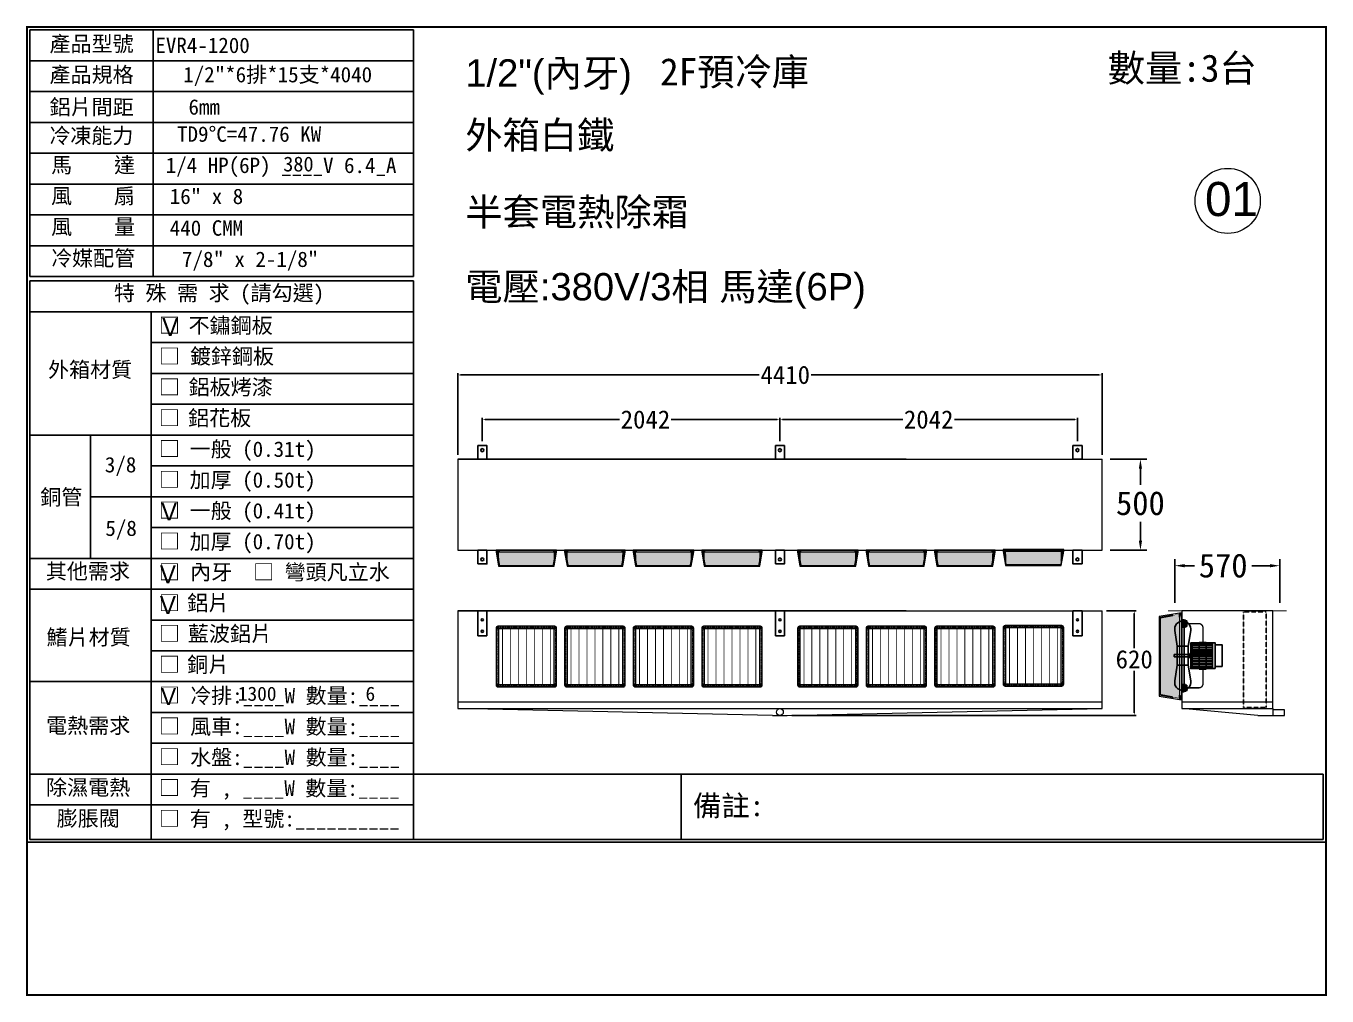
# Model space of a CAD drawing. Header units: millimetres. Extents: x -15161 to 10473752, y -72817 to 33960.
# Drawn here: x -9866 to -4152, y -11620 to -7358 of the extents above; entities that cross this region are included whole.
import ezdxf
from ezdxf.enums import TextEntityAlignment as Align

# ---------------------------------------------------------------- set-up
doc = ezdxf.new("R2010")
doc.units = ezdxf.units.MM
doc.linetypes.add('DASHED', pattern=[0.75, 0.5, -0.25])
doc.layers.add('1', color=7, linetype='Continuous', lineweight=9)
doc.layers.add('HIDDEN', color=2, linetype='DASHED')
doc.styles.add('AAA', font='kaiu.ttf')
doc.styles.add('S1', font='kaiu.ttf')
doc.styles.get("Standard").update_dxf_attribs({"font": 'arial.ttf'})
doc.dimstyles.new('ISO-25', dxfattribs={"dimtxt": 25, "dimasz": 2.5, "dimexe": 1.25, "dimexo": 0.625, "dimtad": 1, "dimdec": 0, "dimtxsty": 'Standard', "dimcen": 2.5, "dimadec": 0, "dimazin": 0, "dimtfac": 1, "dimtdec": 0, "dimtmove": 0, "dimatfit": 3, "dimfxl": 1, "dimarcsym": 0})

# ---------------------------------------------------------------- blocks, each defined once
blk = doc.blocks.new('A$C1D331B60')
for p, q in [((0, 0), (0, 4)), ((73.5, 3.5), (0, 4)), ((0, 0), (73.5, 0.5))]:
    blk.add_line(p, q)
blk.add_arc((73.5, 2), 1.5, 270, 90)
blk = doc.blocks.new('A$C21C40AF5')
for p, q in [((35, 0), (35, 94)), ((110, 0), (110, 94))]:
    blk.add_line(p, q)
for points in [[(0, 7), (25, 7), (25, 87), (0, 87)], [(25, 0), (115, 0), (115, 94), (25, 94)], [(115, 39), (118, 39), (118, 55), (115, 55)], [(115, 43), (175, 43), (175, 51), (115, 51)]]:
    blk.add_lwpolyline(points, close=True)
for p in [(35, 85), (35, 75), (35, 65), (35, 55), (35, 45)]:
    blk.add_blockref('A$C1D331B60', p)
at = {"xscale": -1, "rotation": 180}
for p in [(35, 39), (35, 29), (35, 19), (35, 9)]:
    blk.add_blockref('A$C1D331B60', p, dxfattribs=at)
blk = doc.blocks.new('A$C68BE2BF4')
for p, q in [((35.8, 259), (31.4, 259)), ((11.1, 167), (1.8, 224.2)), ((51.1, 167), (60.4, 224.2)), ((11.1, 97), (1.8, 39.8)), ((51.1, 97), (60.4, 39.8))]:
    blk.add_line(p, q)
blk.add_lwpolyline([(31.1, 264), (35.8, 264), (35.8, 0), (31.1, 0)])
for points in [[(41.1, 237.1), (31.1, 237.1), (31.1, 262.1), (41.1, 262.1)], [(46.1, 239.6), (41.1, 239.6), (41.1, 259.6), (46.1, 259.6)], [(51.1, 97), (11.1, 97), (11.1, 167), (51.1, 167)], [(116.7, 83), (91.7, 83), (91.7, 181), (116.7, 181)], [(41.1, 26.9), (31.1, 26.9), (31.1, 1.9), (41.1, 1.9)], [(46.1, 24.4), (41.1, 24.4), (41.1, 4.4), (46.1, 4.4)]]:
    blk.add_lwpolyline(points, close=True)
at = {"const_width": 5}
for points in [[(105, 181), (105, 234.6, 0.414214), (90, 249.6), (46.1, 249.6)], [(105, 83), (105, 29.4, -0.414214), (90, 14.4), (46.1, 14.4)]]:
    blk.add_lwpolyline(points, format="xyb", dxfattribs=at)
for centre, start, end in [((31.4, 229), 90, 189.2602), ((30.8, 229), 350.7398, 90), ((31.4, 35), 170.7398, 270), ((30.8, 35), 270, 9.2602)]:
    blk.add_arc(centre, 30, start, end)
at = {"xscale": -1}
blk.add_blockref('A$C21C40AF5', (175, 85), dxfattribs=at)
blk = doc.blocks.new('*D272')
at = {"layer": '1', "color": 0, "lineweight": -2, "transparency": 16777216}
for p, q in [((-7969.6, -9242), (-7969.6, -8883.6)), ((-7957.6, -8891.6), (-6645, -8891.6)), ((-5151.6, -8891.6), (-6417, -8891.6)), ((-5139.6, -9242), (-5139.6, -8883.6))]:
    blk.add_line(p, q, dxfattribs=at)
at = {"layer": '1', "color": 0, "transparency": 16777216}
for points in [[(-7957.6, -8889.6), (-7957.6, -8893.6), (-7969.6, -8891.6)], [(-5151.6, -8889.6), (-5151.6, -8893.6), (-5139.6, -8891.6)]]:
    blk.add_solid(points, dxfattribs=at)
at = {"layer": 'Defpoints', "color": 0, "transparency": 16777216}
for p in [(-7969.6, -8891.6), (-7969.6, -9262), (-5139.6, -9262)]:
    blk.add_point(p, dxfattribs=at)
at = {"layer": '1', "color": 0, "lineweight": 25, "transparency": 16777216, "insert": (-6531, -8891.6), "char_height": 80, "attachment_point": 5, "style": 'S1'}
blk.add_mtext('4410', dxfattribs=at)
blk = doc.blocks.new('*D273')
at = {"layer": '1', "color": 0, "lineweight": -2, "transparency": 16777216}
for p, q in [((-7861.6, -9182), (-7861.6, -9079.7)), ((-6554.6, -9182), (-6554.6, -9079.7)), ((-7849.6, -9087.7), (-7258.7, -9087.7)), ((-6566.6, -9087.7), (-7031.5, -9087.7))]:
    blk.add_line(p, q, dxfattribs=at)
at = {"layer": '1', "color": 0, "transparency": 16777216}
for points in [[(-7849.6, -9085.7), (-7849.6, -9089.7), (-7861.6, -9087.7)], [(-6566.6, -9085.7), (-6566.6, -9089.7), (-6554.6, -9087.7)]]:
    blk.add_solid(points, dxfattribs=at)
at = {"layer": 'Defpoints', "color": 0, "transparency": 16777216}
for p in [(-6554.6, -9087.7), (-7861.6, -9202), (-6554.6, -9202)]:
    blk.add_point(p, dxfattribs=at)
at = {"layer": '1', "color": 0, "lineweight": 25, "transparency": 16777216, "insert": (-7145.1, -9087.7), "char_height": 80, "attachment_point": 5, "style": 'S1'}
blk.add_mtext('2042', dxfattribs=at)
blk = doc.blocks.new('*D274')
at = {"layer": '1', "color": 0, "lineweight": -2, "transparency": 16777216}
for p, q in [((-6554.6, -9182), (-6554.6, -9079.7)), ((-5247.6, -9182), (-5247.6, -9079.7)), ((-6542.6, -9087.7), (-6014.7, -9087.7)), ((-5259.6, -9087.7), (-5787.5, -9087.7))]:
    blk.add_line(p, q, dxfattribs=at)
at = {"layer": '1', "color": 0, "transparency": 16777216}
for points in [[(-6542.6, -9085.7), (-6542.6, -9089.7), (-6554.6, -9087.7)], [(-5259.6, -9085.7), (-5259.6, -9089.7), (-5247.6, -9087.7)]]:
    blk.add_solid(points, dxfattribs=at)
at = {"layer": 'Defpoints', "color": 0, "transparency": 16777216}
for p in [(-5247.6, -9087.7), (-6554.6, -9202), (-5247.6, -9202)]:
    blk.add_point(p, dxfattribs=at)
at = {"layer": '1', "color": 0, "lineweight": 25, "transparency": 16777216, "insert": (-5901.1, -9087.7), "char_height": 80, "attachment_point": 5, "style": 'S1'}
blk.add_mtext('2042', dxfattribs=at)
blk = doc.blocks.new('*D275')
at = {"layer": '1', "color": 0, "lineweight": -2, "transparency": 16777216}
for p, q in [((-5119.6, -9927.6), (-4990.3, -9927.6)), ((-4998.3, -9939.6), (-4998.3, -10091.5)), ((-4998.3, -10375.6), (-4998.3, -10191.3)), ((-6501.9, -10387.6), (-4990.3, -10387.6))]:
    blk.add_line(p, q, dxfattribs=at)
at = {"layer": '1', "color": 0, "transparency": 16777216}
for points in [[(-5000.3, -9939.6), (-4996.3, -9939.6), (-4998.3, -9927.6)], [(-5000.3, -10375.6), (-4996.3, -10375.6), (-4998.3, -10387.6)]]:
    blk.add_solid(points, dxfattribs=at)
at = {"layer": 'Defpoints', "color": 0, "transparency": 16777216}
for p in [(-5139.6, -9927.6), (-6521.9, -10387.6), (-4998.3, -10387.6)]:
    blk.add_point(p, dxfattribs=at)
at = {"layer": '1', "color": 0, "lineweight": 25, "transparency": 16777216, "insert": (-4998.3, -10141.4), "char_height": 80, "attachment_point": 5, "style": 'S1'}
blk.add_mtext('620', dxfattribs=at)
blk = doc.blocks.new('*D276')
at = {"layer": '1', "color": 0, "lineweight": -2, "transparency": 16777216}
for p, q in [((-5104.6, -9262), (-4943.1, -9262)), ((-4971.1, -9304), (-4971.1, -9374.3)), ((-4971.1, -9620), (-4971.1, -9537)), ((-5104.6, -9662), (-4943.1, -9662))]:
    blk.add_line(p, q, dxfattribs=at)
at = {"layer": '1', "color": 0, "transparency": 16777216}
for points in [[(-4978.1, -9304), (-4964.1, -9304), (-4971.1, -9262)], [(-4978.1, -9620), (-4964.1, -9620), (-4971.1, -9662)]]:
    blk.add_solid(points, dxfattribs=at)
at = {"layer": 'Defpoints', "color": 0, "transparency": 16777216}
for p in [(-5139.6, -9262), (-4971.1, -9262), (-5139.6, -9662)]:
    blk.add_point(p, dxfattribs=at)
at = {"layer": '1', "color": 0, "transparency": 16777216, "insert": (-4971.1, -9455.6), "char_height": 105, "attachment_point": 5, "style": 'S1'}
blk.add_mtext('500', dxfattribs=at)
blk = doc.blocks.new('*D277')
at = {"layer": '1', "color": 0, "lineweight": -2, "transparency": 16777216}
for p, q in [((-4819.5, -9892.6), (-4819.5, -9701.7)), ((-4359.5, -9892.6), (-4359.5, -9701.7)), ((-4777.5, -9729.7), (-4734.2, -9729.7)), ((-4401.5, -9729.7), (-4481.1, -9729.7))]:
    blk.add_line(p, q, dxfattribs=at)
at = {"layer": '1', "color": 0, "transparency": 16777216}
for points in [[(-4777.5, -9722.7), (-4777.5, -9736.7), (-4819.5, -9729.7)], [(-4401.5, -9722.7), (-4401.5, -9736.7), (-4359.5, -9729.7)]]:
    blk.add_solid(points, dxfattribs=at)
at = {"layer": 'Defpoints', "color": 0, "transparency": 16777216}
for p in [(-4359.5, -9729.7), (-4819.5, -9927.6), (-4359.5, -9927.6)]:
    blk.add_point(p, dxfattribs=at)
at = {"layer": '1', "color": 0, "transparency": 16777216, "insert": (-4607.6, -9729.7), "char_height": 105, "attachment_point": 5, "style": 'S1'}
blk.add_mtext('570', dxfattribs=at)
blk = doc.blocks.new('A$C2F77793E')
h = blk.add_hatch(color=0)
h.dxf.hatch_style = 1
h.paths.add_polyline_path([(375, 368, 0.414214), (368, 375), (12, 375, 0.414214), (5, 368), (5, 12, 0.414214), (12, 5), (368, 5, 0.414214), (375, 12)])
h.paths.add_polyline_path([(365, 20), (372, 16.3, -0.300901), (374.6, 11.4, -0.363212), (368.6, 5.4, -0.300901), (363.7, 8), (360, 15), (20, 15), (16.3, 8, -0.300901), (11.4, 5.4, -0.363212), (5.4, 11.4, -0.300901), (8, 16.3), (15, 20), (15, 360), (8, 363.7, -0.300901), (5.4, 368.6, -0.363212), (11.4, 374.6, -0.300901), (16.3, 372), (20, 365), (360, 365), (363.7, 372, -0.300901), (368.6, 374.6, -0.363212), (374.6, 368.6, -0.300901), (372, 363.7), (365, 360)], flags=16)
h.paths.add_polyline_path([(365, 190, -0.078584), (356.5, 136), (360, 136), (360, 116), (348.6, 116, -0.006344), (346.7, 112), (360, 112), (360, 92), (340, 92), (340, 99.9, -0.020288), (332.2, 88), (336, 88), (336, 68), (316, 68), (316, 68.6, -0.009202), (311.4, 64), (312, 64), (312, 44), (292, 44), (292, 47.8, -0.020288), (280.1, 40), (288, 40), (288, 20), (268, 20), (268, 33.3, -0.006344), (264, 31.4), (264, 20), (244, 20), (244, 23.5, -0.158144), (136, 23.5), (136, 20), (116, 20), (116, 31.4, -0.006344), (112, 33.3), (112, 20), (92, 20), (92, 40), (99.9, 40, -0.020288), (88, 47.8), (88, 44), (68, 44), (68, 64), (68.6, 64, -0.009202), (64, 68.6), (64, 68), (44, 68), (44, 88), (47.8, 88, -0.020288), (40, 99.9), (40, 92), (20, 92), (20, 112), (33.3, 112, -0.006344), (31.4, 116), (20, 116), (20, 136), (23.5, 136, -0.078584), (15, 190, -0.078584), (23.5, 244), (20, 244), (20, 264), (31.4, 264, -0.006344), (33.3, 268), (20, 268), (20, 288), (40, 288), (40, 280.1, -0.020288), (47.8, 292), (44, 292), (44, 312), (64, 312), (64, 311.4, -0.009202), (68.6, 316), (68, 316), (68, 336), (88, 336), (88, 332.2, -0.020288), (99.9, 340), (92, 340), (92, 360), (112, 360), (112, 346.7, -0.006344), (116, 348.6), (116, 360), (136, 360), (136, 356.5, -0.158144), (244, 356.5), (244, 360), (264, 360), (264, 348.6, -0.006344), (268, 346.7), (268, 360), (288, 360), (288, 340), (280.1, 340, -0.020288), (292, 332.2), (292, 336), (312, 336), (312, 316), (311.4, 316, -0.009202), (316, 311.4), (316, 312), (336, 312), (336, 292), (332.2, 292, -0.020288), (340, 280.1), (340, 288), (360, 288), (360, 268), (346.7, 268, -0.006344), (348.6, 264), (360, 264), (360, 244), (356.5, 244, -0.078584)], flags=0)
h.paths.add_polyline_path([(361, 190, -1), (19, 190, -1)], flags=0)
h.paths.add_polyline_path([(343, 190, -1), (37, 190, -1)], flags=0)
h.paths.add_polyline_path([(339, 190, -1), (41, 190, -1)], flags=0)
h.paths.add_polyline_path([(321, 190, -1), (59, 190, -1)], flags=0)
h.paths.add_polyline_path([(317, 190, -1), (63, 190, -1)], flags=0)
h.paths.add_polyline_path([(299, 190, -1), (81, 190, -1)], flags=0)
h.paths.add_polyline_path([(295, 190, -1), (85, 190, -1)], flags=0)
h.paths.add_polyline_path([(277, 190, -1), (103, 190, -1)], flags=0)
h.paths.add_polyline_path([(360, 292), (340, 292), (340, 312), (360, 312)], flags=0)
h.paths.add_polyline_path([(273, 190, -1), (107, 190, -1)], flags=0)
h.paths.add_polyline_path([(255, 190, -1), (125, 190, -1)], flags=0)
h.paths.add_polyline_path([(360, 88), (360, 68), (340, 68), (340, 88)], flags=0)
h.paths.add_polyline_path([(251, 190, -1), (129, 190, -1)], flags=0)
h.paths.add_polyline_path([(147, 190, -1), (233, 190, -1)], flags=0)
h.paths.add_polyline_path([(360, 316), (340, 316), (340, 336), (360, 336)], flags=0)
h.paths.add_polyline_path([(336, 316), (316, 316), (316, 336), (336, 336)], flags=0)
h.paths.add_polyline_path([(360, 64), (360, 44), (340, 44), (340, 64)], flags=0)
h.paths.add_polyline_path([(336, 64), (336, 44), (316, 44), (316, 64)], flags=0)
h.paths.add_polyline_path([(229, 190, -1), (151, 190, -1)], flags=0)
h.paths.add_polyline_path([(211, 190, -1), (169, 190, -1)], flags=0)
h.paths.add_polyline_path([(360, 340), (340, 340), (340, 360), (360, 360)], flags=0)
h.paths.add_polyline_path([(336, 340), (316, 340), (316, 360), (336, 360)], flags=0)
h.paths.add_polyline_path([(312, 340), (292, 340), (292, 360), (312, 360)], flags=0)
h.paths.add_polyline_path([(360, 40), (360, 20), (340, 20), (340, 40)], flags=0)
h.paths.add_polyline_path([(336, 40), (336, 20), (316, 20), (316, 40)], flags=0)
h.paths.add_polyline_path([(312, 40), (312, 20), (292, 20), (292, 40)], flags=0)
h.paths.add_polyline_path([(366.2, 369, -1), (371.7, 369, -1)], flags=0)
h.paths.add_polyline_path([(371.7, 11, -1), (366.2, 11, -1)], flags=0)
h.paths.add_polyline_path([(88, 340), (68, 340), (68, 360), (88, 360)], flags=0)
h.paths.add_polyline_path([(88, 40), (88, 20), (68, 20), (68, 40)], flags=0)
h.paths.add_polyline_path([(64, 316), (44, 316), (44, 336), (64, 336)], flags=0)
h.paths.add_polyline_path([(64, 64), (64, 44), (44, 44), (44, 64)], flags=0)
h.paths.add_polyline_path([(64, 340), (44, 340), (44, 360), (64, 360)], flags=0)
h.paths.add_polyline_path([(40, 292), (20, 292), (20, 312), (40, 312)], flags=0)
h.paths.add_polyline_path([(64, 40), (64, 20), (44, 20), (44, 40)], flags=0)
h.paths.add_polyline_path([(40, 88), (40, 68), (20, 68), (20, 88)], flags=0)
h.paths.add_polyline_path([(40, 316), (20, 316), (20, 336), (40, 336)], flags=0)
h.paths.add_polyline_path([(40, 64), (40, 44), (20, 44), (20, 64)], flags=0)
h.paths.add_polyline_path([(40, 340), (20, 340), (20, 360), (40, 360)], flags=0)
h.paths.add_polyline_path([(40, 40), (40, 20), (20, 20), (20, 40)], flags=0)
h.paths.add_polyline_path([(8.2, 369, -1), (13.7, 369, -1)], flags=0)
h.paths.add_polyline_path([(13.7, 11, -1), (8.2, 11, -1)], flags=0)
at = {"layer": '1'}
for p, q in [((8, 363.7), (15, 360)), ((16.3, 372), (20, 365)), ((363.7, 372), (360, 365)), ((372, 363.7), (365, 360)), ((8, 16.3), (15, 20)), ((16.3, 8), (20, 15)), ((363.7, 8), (360, 15)), ((372, 16.3), (365, 20))]:
    blk.add_line(p, q, dxfattribs=at)
for points in [[(12, 0), (368, 0, 0.414214), (380, 12), (380, 368, 0.414214), (368, 380), (12, 380, 0.414214), (0, 368), (0, 12, 0.414214)], [(20, 15), (360, 15, 0.414214), (365, 20), (365, 360, 0.414214), (360, 365), (20, 365, 0.414214), (15, 360), (15, 20, 0.414214)], [(20, 15), (360, 15, 0.414214), (365, 20), (365, 360, 0.414214), (360, 365), (20, 365, 0.414214), (15, 360), (15, 20, 0.414214)]]:
    blk.add_lwpolyline(points, format="xyb", close=True, dxfattribs=at)
at = {"layer": '1', "const_width": 5}
for points in [[(15, 340), (365, 340)], [(15, 290), (365, 290)], [(15, 240), (365, 240)], [(15, 190), (365, 190)], [(15, 140), (365, 140)], [(15, 90), (365, 90)], [(15, 40), (365, 40)]]:
    blk.add_lwpolyline(points, dxfattribs=at)
at = {"layer": '1'}
for centre in [(11, 369), (369, 369), (11, 11), (369, 11)]:
    blk.add_circle(centre, 2.75, dxfattribs=at)
for centre, radius, start, end in [((12, 368), 6.65, 95.07672, 174.92328), ((10.4, 368.1), 5, 174.92328, 241.90971), ((11.9, 369.6), 5, 28.09029, 95.07672), ((368.1, 369.6), 5, 84.92328, 151.90971), ((368, 368), 6.65, 5.07672, 84.92328), ((369.6, 368.1), 5, 298.09029, 5.07672), ((10.4, 11.9), 5, 118.09029, 185.07672), ((12, 12), 6.65, 185.07672, 264.92328), ((11.9, 10.4), 5, 264.92328, 331.90971), ((368.1, 10.4), 5, 208.09029, 275.07672), ((368, 12), 6.65, 275.07672, 354.92328), ((369.6, 11.9), 5, 354.92328, 61.90971)]:
    blk.add_arc(centre, radius, start, end, dxfattribs=at)
at = {"layer": 'HIDDEN'}
blk.add_lwpolyline([(12, 5), (368, 5, 0.414214), (375, 12), (375, 368, 0.414214), (368, 375), (12, 375, 0.414214), (5, 368), (5, 12, 0.414214)], format="xyb", close=True, dxfattribs=at)
blk.add_lwpolyline([(12, 5), (368, 5, 0.414214), (375, 12), (375, 368, 0.414214), (368, 375), (12, 375, 0.414214), (5, 368), (5, 12, 0.414214)], format="xyb", close=True, dxfattribs=at)

msp = doc.modelspace()

# ---------------------------------------------------------------- hatches: boundary and pattern name
h = msp.add_hatch(color=0)
h.dxf.hatch_style = 1
h.paths.add_polyline_path([(-7549.434, -9728.5419), (-7538.6158, -9669.0419), (-7548.0831, -9669.0419), (-7797.5011, -9669.0419), (-7786.6829, -9728.5419)])
h = msp.add_hatch(color=0)
h.dxf.hatch_style = 1
h.paths.add_polyline_path([(-7248.434, -9728.5419), (-7237.6158, -9669.0419), (-7247.0831, -9669.0419), (-7496.5011, -9669.0419), (-7485.6829, -9728.5419)])
h = msp.add_hatch(color=0)
h.dxf.hatch_style = 1
h.paths.add_polyline_path([(-6947.434, -9728.5419), (-6936.6158, -9669.0419), (-6946.0831, -9669.0419), (-7195.5011, -9669.0419), (-7184.6829, -9728.5419)])
h = msp.add_hatch(color=0)
h.dxf.hatch_style = 1
h.paths.add_polyline_path([(-6646.434, -9728.5419), (-6635.6158, -9669.0419), (-6645.0831, -9669.0419), (-6894.5011, -9669.0419), (-6883.6829, -9728.5419)])
h = msp.add_hatch(color=0)
h.dxf.hatch_style = 1
h.paths.add_polyline_path([(-6225.434, -9728.5419), (-6214.6158, -9669.0419), (-6224.0831, -9669.0419), (-6473.5011, -9669.0419), (-6462.6829, -9728.5419)])
h = msp.add_hatch(color=0)
h.dxf.hatch_style = 1
h.paths.add_polyline_path([(-5924.434, -9728.5419), (-5913.6158, -9669.0419), (-5923.0831, -9669.0419), (-6172.5011, -9669.0419), (-6161.6829, -9728.5419)])
h = msp.add_hatch(color=0)
h.dxf.hatch_style = 1
h.paths.add_polyline_path([(-5623.434, -9728.5419), (-5612.6158, -9669.0419), (-5622.0831, -9669.0419), (-5871.5011, -9669.0419), (-5860.6829, -9728.5419)])
h = msp.add_hatch(color=0)
h.dxf.hatch_style = 1
h.paths.add_polyline_path([(-5322.434, -9725.0419), (-5311.6158, -9665.5419), (-5321.0831, -9665.5419), (-5570.5011, -9665.5419), (-5559.6829, -9725.0419)])
h = msp.add_hatch(color=0)
h.dxf.hatch_style = 1
h.paths.add_polyline_path([(-4884.4843, -10297.1046), (-4799.4843, -10312.5591), (-4799.4843, -10299.0345), (-4799.4843, -9942.7231), (-4884.4843, -9958.1776)])
at = {"layer": '1'}
h = msp.add_hatch(color=0, dxfattribs=at)
h.dxf.hatch_style = 1
h.paths.add_polyline_path([(-7797.5011, -9669.0419), (-7788.0338, -9669.0419), (-7786.9819, -9726.8973)])
h = msp.add_hatch(color=0, dxfattribs=at)
h.dxf.hatch_style = 1
h.paths.add_polyline_path([(-7797.5011, -9669.0419), (-7788.0338, -9669.0419), (-7786.9819, -9726.8973)])
h = msp.add_hatch(color=0, dxfattribs=at)
h.dxf.hatch_style = 1
h.paths.add_polyline_path([(-7538.6158, -9669.0419), (-7548.0831, -9669.0419), (-7549.135, -9726.8973)])
h = msp.add_hatch(color=0, dxfattribs=at)
h.dxf.hatch_style = 1
h.paths.add_polyline_path([(-7496.5011, -9669.0419), (-7487.0338, -9669.0419), (-7485.9819, -9726.8973)])
h = msp.add_hatch(color=0, dxfattribs=at)
h.dxf.hatch_style = 1
h.paths.add_polyline_path([(-7496.5011, -9669.0419), (-7487.0338, -9669.0419), (-7485.9819, -9726.8973)])
h = msp.add_hatch(color=0, dxfattribs=at)
h.dxf.hatch_style = 1
h.paths.add_polyline_path([(-7237.6158, -9669.0419), (-7247.0831, -9669.0419), (-7248.135, -9726.8973)])
h = msp.add_hatch(color=0, dxfattribs=at)
h.dxf.hatch_style = 1
h.paths.add_polyline_path([(-7195.5011, -9669.0419), (-7186.0338, -9669.0419), (-7184.9819, -9726.8973)])
h = msp.add_hatch(color=0, dxfattribs=at)
h.dxf.hatch_style = 1
h.paths.add_polyline_path([(-7195.5011, -9669.0419), (-7186.0338, -9669.0419), (-7184.9819, -9726.8973)])
h = msp.add_hatch(color=0, dxfattribs=at)
h.dxf.hatch_style = 1
h.paths.add_polyline_path([(-6936.6158, -9669.0419), (-6946.0831, -9669.0419), (-6947.135, -9726.8973)])
h = msp.add_hatch(color=0, dxfattribs=at)
h.dxf.hatch_style = 1
h.paths.add_polyline_path([(-6894.5011, -9669.0419), (-6885.0338, -9669.0419), (-6883.9819, -9726.8973)])
h = msp.add_hatch(color=0, dxfattribs=at)
h.dxf.hatch_style = 1
h.paths.add_polyline_path([(-6894.5011, -9669.0419), (-6885.0338, -9669.0419), (-6883.9819, -9726.8973)])
h = msp.add_hatch(color=0, dxfattribs=at)
h.dxf.hatch_style = 1
h.paths.add_polyline_path([(-6635.6158, -9669.0419), (-6645.0831, -9669.0419), (-6646.135, -9726.8973)])
h = msp.add_hatch(color=0, dxfattribs=at)
h.dxf.hatch_style = 1
h.paths.add_polyline_path([(-6473.5011, -9669.0419), (-6464.0338, -9669.0419), (-6462.9819, -9726.8973)])
h = msp.add_hatch(color=0, dxfattribs=at)
h.dxf.hatch_style = 1
h.paths.add_polyline_path([(-6473.5011, -9669.0419), (-6464.0338, -9669.0419), (-6462.9819, -9726.8973)])
h = msp.add_hatch(color=0, dxfattribs=at)
h.dxf.hatch_style = 1
h.paths.add_polyline_path([(-6214.6158, -9669.0419), (-6224.0831, -9669.0419), (-6225.135, -9726.8973)])
h = msp.add_hatch(color=0, dxfattribs=at)
h.dxf.hatch_style = 1
h.paths.add_polyline_path([(-6172.5011, -9669.0419), (-6163.0338, -9669.0419), (-6161.9819, -9726.8973)])
h = msp.add_hatch(color=0, dxfattribs=at)
h.dxf.hatch_style = 1
h.paths.add_polyline_path([(-6172.5011, -9669.0419), (-6163.0338, -9669.0419), (-6161.9819, -9726.8973)])
h = msp.add_hatch(color=0, dxfattribs=at)
h.dxf.hatch_style = 1
h.paths.add_polyline_path([(-5913.6158, -9669.0419), (-5923.0831, -9669.0419), (-5924.135, -9726.8973)])
h = msp.add_hatch(color=0, dxfattribs=at)
h.dxf.hatch_style = 1
h.paths.add_polyline_path([(-5871.5011, -9669.0419), (-5862.0338, -9669.0419), (-5860.9819, -9726.8973)])
h = msp.add_hatch(color=0, dxfattribs=at)
h.dxf.hatch_style = 1
h.paths.add_polyline_path([(-5871.5011, -9669.0419), (-5862.0338, -9669.0419), (-5860.9819, -9726.8973)])
h = msp.add_hatch(color=0, dxfattribs=at)
h.dxf.hatch_style = 1
h.paths.add_polyline_path([(-5612.6158, -9669.0419), (-5622.0831, -9669.0419), (-5623.135, -9726.8973)])
h = msp.add_hatch(color=0, dxfattribs=at)
h.dxf.hatch_style = 1
h.paths.add_polyline_path([(-5570.5011, -9665.5419), (-5561.0338, -9665.5419), (-5559.9819, -9723.3973)])
h = msp.add_hatch(color=0, dxfattribs=at)
h.dxf.hatch_style = 1
h.paths.add_polyline_path([(-5570.5011, -9665.5419), (-5561.0338, -9665.5419), (-5559.9819, -9723.3973)])
h = msp.add_hatch(color=0, dxfattribs=at)
h.dxf.hatch_style = 1
h.paths.add_polyline_path([(-5311.6158, -9665.5419), (-5321.0831, -9665.5419), (-5322.135, -9723.3973)])
h = msp.add_hatch(color=0, dxfattribs=at)
h.dxf.hatch_style = 1
h.paths.add_polyline_path([(-4799.4843, -9942.7231), (-4799.4843, -9956.2477), (-4882.1348, -9957.7504)])
h = msp.add_hatch(color=0, dxfattribs=at)
h.dxf.hatch_style = 1
h.paths.add_polyline_path([(-4799.4843, -9942.7231), (-4799.4843, -9956.2477), (-4882.1348, -9957.7504)])
h = msp.add_hatch(color=0, dxfattribs=at)
h.dxf.hatch_style = 1
h.paths.add_polyline_path([(-4799.4843, -10312.5591), (-4799.4843, -10299.0345), (-4882.1348, -10297.5318)])

# ---------------------------------------------------------------- linework, layer by layer
for p, q in [((-9848.4977, -7375.5003), (-9848.4977, -8458.9563)), ((-9848.4977, -7375.5003), (-8164.374, -7375.5003)), ((-9306.7697, -7375.5003), (-9306.7697, -7917.2283)), ((-8164.374, -7375.5003), (-8164.374, -8458.9563)), ((-9848.4977, -7510.9323), (-8164.374, -7510.9323)), ((-9848.4977, -7510.9323), (-8164.374, -7510.9323)), ((-9848.4977, -7510.9323), (-8164.374, -7510.9323)), ((-9848.4977, -7510.9323), (-8164.374, -7510.9323)), ((-9848.4977, -7526.9208), (-9848.4977, -7526.9208)), ((-9848.4977, -7933.2168), (-9848.4977, -7526.9208)), ((-8164.374, -7510.9323), (-8164.374, -7917.2283)), ((-9848.4977, -7646.3643), (-8164.374, -7646.3643)), ((-9306.7697, -7646.3643), (-9306.7697, -8458.9563)), ((-9848.4977, -7781.7963), (-8164.374, -7781.7963)), ((-9848.4977, -7917.2283), (-8164.374, -7917.2283)), ((-9848.4977, -7917.2283), (-8164.374, -7917.2283)), ((-9848.4977, -8052.6603), (-8164.374, -8052.6603)), ((-9848.4977, -8188.0923), (-8164.374, -8188.0923)), ((-9848.4977, -8323.5243), (-8164.374, -8323.5243)), ((-9848.4977, -8458.9563), (-8164.374, -8458.9563)), ((-9848.4977, -8478.5504), (-9848.4977, -10796.6478)), ((-9848.4977, -8478.5504), (-8164.374, -8478.5504)), ((-8164.374, -8478.5504), (-8164.374, -10932.0798)), ((-9848.4977, -8613.9824), (-8164.374, -8613.9824)), ((-9848.4977, -8613.9824), (-8164.374, -8613.9824)), ((-9848.4977, -8613.9824), (-8164.374, -8613.9824)), ((-9848.4977, -8613.9824), (-8164.374, -8613.9824)), ((-9315.7438, -8613.9824), (-9315.7438, -10645.4624)), ((-8164.374, -8613.9824), (-8164.374, -9020.2784)), ((-9848.4977, -8645.7243), (-9848.4977, -8645.7243)), ((-9848.4977, -9052.0203), (-9848.4977, -8645.7243)), ((-9315.7438, -8749.4144), (-8164.374, -8749.4144)), ((-9315.7438, -8884.8464), (-8164.374, -8884.8464)), ((-9315.7438, -9020.2784), (-9315.7438, -10780.8944)), ((-9315.7438, -9020.2784), (-8164.374, -9020.2784)), ((-9848.4977, -9155.7104), (-8164.374, -9155.7104)), ((-9315.7438, -9155.7104), (-8164.374, -9155.7104)), ((-9315.7438, -9291.1424), (-8164.374, -9291.1424)), ((-9582.1207, -9426.5744), (-8164.374, -9426.5744)), ((-9315.7438, -9562.0064), (-8164.374, -9562.0064)), ((-9315.7438, -9562.0064), (-8164.374, -9562.0064)), ((-9848.4977, -9697.4384), (-8164.374, -9697.4384)), ((-7721.8368, -9732.1154), (-7721.8368, -9732.0419)), ((-7614.2801, -9732.1154), (-7614.2801, -9732.0419)), ((-7420.8368, -9732.1154), (-7420.8368, -9732.0419)), ((-7313.2801, -9732.1154), (-7313.2801, -9732.0419)), ((-7119.8368, -9732.1154), (-7119.8368, -9732.0419)), ((-7012.2801, -9732.1154), (-7012.2801, -9732.0419)), ((-6818.8368, -9732.1154), (-6818.8368, -9732.0419)), ((-6711.2801, -9732.1154), (-6711.2801, -9732.0419)), ((-6397.8368, -9732.1154), (-6397.8368, -9732.0419)), ((-6290.2801, -9732.1154), (-6290.2801, -9732.0419)), ((-6096.8368, -9732.1154), (-6096.8368, -9732.0419)), ((-5989.2801, -9732.1154), (-5989.2801, -9732.0419)), ((-5795.8368, -9732.1154), (-5795.8368, -9732.0419)), ((-5688.2801, -9732.1154), (-5688.2801, -9732.0419)), ((-5494.8368, -9728.6154), (-5494.8368, -9728.5419)), ((-5387.2801, -9728.6154), (-5387.2801, -9728.5419)), ((-9848.4977, -9832.8704), (-8164.374, -9832.8704)), ((-7881.5584, -10037.6411), (-7881.5584, -9927.6411)), ((-7881.5584, -9927.6411), (-7841.5584, -9927.6411)), ((-7841.5584, -9927.6411), (-7841.5584, -10037.6411)), ((-6574.5584, -10037.6411), (-6574.5584, -9927.6411)), ((-6574.5584, -9927.6411), (-6534.5584, -9927.6411)), ((-6534.5584, -9927.6411), (-6534.5584, -10037.6411)), ((-5227.5584, -9927.6411), (-5267.5584, -9927.6411)), ((-5267.5584, -9927.6411), (-5267.5584, -10037.6411)), ((-5227.5584, -10037.6411), (-5227.5584, -9927.6411)), ((-9315.7438, -9968.3024), (-8164.374, -9968.3024)), ((-9315.7438, -9968.3024), (-8164.374, -9968.3024)), ((-9315.7438, -9968.3024), (-8164.374, -9968.3024)), ((-7841.5584, -10037.6411), (-7881.5584, -10037.6411)), ((-6534.5584, -10037.6411), (-6574.5584, -10037.6411)), ((-5267.5584, -10037.6411), (-5227.5584, -10037.6411)), ((-4889.5893, -10050.8148), (-4889.4843, -10050.8148)), ((-9315.7438, -10103.7344), (-8164.374, -10103.7344)), ((-9315.7438, -10103.7344), (-8164.374, -10103.7344)), ((-4889.5893, -10204.4674), (-4889.4843, -10204.4674)), ((-9848.4977, -10239.1664), (-8164.374, -10239.1664)), ((-9315.7438, -10239.1664), (-8164.374, -10239.1664)), ((-9315.7438, -10374.5984), (-8164.374, -10374.5984)), ((-9315.7438, -10510.0304), (-8164.374, -10510.0304)), ((-9848.4977, -10645.4624), (-8164.374, -10645.4624)), ((-9848.4977, -10645.4624), (-8164.374, -10645.4624)), ((-9315.7438, -10645.4624), (-8164.374, -10645.4624)), ((-9315.7438, -10780.8944), (-8164.374, -10780.8944)), ((-9861.5567, -10945.1468), (-9861.5567, -11616.2767)), ((-9861.5567, -10945.1468), (-4155.7969, -10945.1468)), ((-9848.4977, -10932.0798), (-4168.8594, -10932.0798))]:
    msp.add_line(p, q)
for points, const_width in [([(-9861.5567, -11616.2767), (-4155.7969, -11616.2767), (-4155.7969, -7362.4331), (-9861.5567, -7362.4331), (-9861.5567, -11616.2767)], 8.1259), ([(-7841.5584, -9927.6411), (-7881.5584, -9927.6411)], 4), ([(-6534.5584, -9927.6411), (-6574.5584, -9927.6411)], 4), ([(-5267.5584, -9927.6411), (-5227.5584, -9927.6411)], 4), ([(-9861.5567, -10945.1468), (-4155.7969, -10945.1468)], 6.0944)]:
    msp.add_lwpolyline(points, dxfattribs=dict(const_width=const_width))
for points in [[(-9861.5567, -11616.2767), (-4155.7969, -11616.2767), (-4155.7969, -7362.4331), (-9861.5567, -7362.4331)], [(-7881.5584, -9202.0419), (-7841.5584, -9202.0419), (-7841.5584, -9262.0419), (-7881.5584, -9262.0419)], [(-6574.5584, -9202.0419), (-6534.5584, -9202.0419), (-6534.5584, -9262.0419), (-6574.5584, -9262.0419)], [(-5227.5584, -9202.0419), (-5267.5584, -9202.0419), (-5267.5584, -9262.0419), (-5227.5584, -9262.0419)], [(-7881.5584, -9722.0419), (-7841.5584, -9722.0419), (-7841.5584, -9662.0419), (-7881.5584, -9662.0419)], [(-6574.5584, -9722.0419), (-6534.5584, -9722.0419), (-6534.5584, -9662.0419), (-6574.5584, -9662.0419)], [(-5227.5584, -9722.0419), (-5267.5584, -9722.0419), (-5267.5584, -9662.0419), (-5227.5584, -9662.0419)]]:
    msp.add_lwpolyline(points, close=True)
for centre, radius in [((-7861.5584, -9222.0419), 6.65), ((-6554.5584, -9222.0419), 6.65), ((-5247.5584, -9222.0419), 6.65), ((-7861.5584, -9702.0419), 6.65), ((-6554.5584, -9702.0419), 6.65), ((-5247.5584, -9702.0419), 6.65), ((-7861.5584, -9967.6411), 5), ((-7861.5584, -9967.6411), 5), ((-6554.5584, -9967.6411), 5), ((-6554.5584, -9967.6411), 5), ((-5247.5584, -9967.6411), 5), ((-7861.5584, -10017.6411), 5), ((-7861.5584, -10017.6411), 5), ((-6554.5584, -10017.6411), 5), ((-6554.5584, -10017.6411), 5), ((-5247.5584, -10017.6411), 5)]:
    msp.add_circle(centre, radius)
at = {"layer": '1', "lineweight": 25}
for p, q in [((-9582.1207, -9155.7104), (-9582.1207, -9697.4384)), ((-9848.4977, -10677.2043), (-9848.4977, -10932.0798)), ((-9315.7438, -10645.4624), (-9315.7438, -10932.0798)), ((-8164.374, -10645.4624), (-4168.8594, -10645.4624)), ((-8164.374, -10645.4624), (-8164.374, -10780.8944)), ((-6987.8096, -10645.4624), (-6987.8096, -10932.0798)), ((-4168.8594, -10645.4624), (-4168.8594, -10932.0798)), ((-9848.4977, -10780.8944), (-8164.374, -10780.8944))]:
    msp.add_line(p, q, dxfattribs=at)
at = {"layer": '1'}
for p, q in [((-5999.5584, -9262.0419), (-7969.5584, -9262.0419)), ((-7969.5584, -9262.0419), (-7969.5584, -9662.0419)), ((-7969.5584, -9262.0419), (-5139.5584, -9262.0419)), ((-5139.5584, -9662.0419), (-5139.5584, -9262.0419)), ((-7969.5584, -9662.0419), (-5999.5584, -9662.0419)), ((-7969.5584, -9662.0419), (-5139.5584, -9662.0419)), ((-7801.0584, -9669.0419), (-7790.5584, -9732.0419)), ((-7545.5584, -9732.0419), (-7535.0584, -9669.0419)), ((-7500.0584, -9669.0419), (-7489.5584, -9732.0419)), ((-7244.5584, -9732.0419), (-7234.0584, -9669.0419)), ((-7244.0584, -9662.0419), (-5865.0584, -9662.0419)), ((-7199.0584, -9669.0419), (-7188.5584, -9732.0419)), ((-6943.5584, -9732.0419), (-6933.0584, -9669.0419)), ((-6898.0584, -9669.0419), (-6887.5584, -9732.0419)), ((-6642.5584, -9732.0419), (-6632.0584, -9669.0419)), ((-6477.0584, -9669.0419), (-6466.5584, -9732.0419)), ((-6221.5584, -9732.0419), (-6211.0584, -9669.0419)), ((-6176.0584, -9669.0419), (-6165.5584, -9732.0419)), ((-5920.5584, -9732.0419), (-5910.0584, -9669.0419)), ((-5875.0584, -9669.0419), (-5864.5584, -9732.0419)), ((-5619.5584, -9732.0419), (-5609.0584, -9669.0419)), ((-5574.0584, -9665.5419), (-5563.5584, -9728.5419)), ((-5318.5584, -9728.5419), (-5308.0584, -9665.5419)), ((-7790.5584, -9732.0419), (-7545.5584, -9732.0419)), ((-7786.6829, -9728.5419), (-7549.434, -9728.5419)), ((-7489.5584, -9732.0419), (-7244.5584, -9732.0419)), ((-7485.6829, -9728.5419), (-7248.434, -9728.5419)), ((-7188.5584, -9732.0419), (-6943.5584, -9732.0419)), ((-7184.6829, -9728.5419), (-6947.434, -9728.5419)), ((-6887.5584, -9732.0419), (-6642.5584, -9732.0419)), ((-6883.6829, -9728.5419), (-6646.434, -9728.5419)), ((-6466.5584, -9732.0419), (-6221.5584, -9732.0419)), ((-6462.6829, -9728.5419), (-6225.434, -9728.5419)), ((-6165.5584, -9732.0419), (-5920.5584, -9732.0419)), ((-6161.6829, -9728.5419), (-5924.434, -9728.5419)), ((-5864.5584, -9732.0419), (-5619.5584, -9732.0419)), ((-5860.6829, -9728.5419), (-5623.434, -9728.5419)), ((-5563.5584, -9728.5419), (-5318.5584, -9728.5419)), ((-5559.6829, -9725.0419), (-5322.434, -9725.0419)), ((-5999.5584, -9927.6411), (-7969.5584, -9927.6411)), ((-7969.5584, -9927.6411), (-7969.5584, -10357.6411)), ((-7969.5584, -9927.6411), (-5139.5584, -9927.6411)), ((-5139.5584, -10357.6411), (-5139.5584, -9927.6411)), ((-4799.4843, -9937.6411), (-4889.4843, -9952.6411)), ((-4889.4843, -9952.6411), (-4889.4843, -10302.6411)), ((-4884.4843, -9958.1776), (-4884.4843, -10297.1046)), ((-7969.5584, -10327.6411), (-5999.5584, -10327.6411)), ((-7969.5584, -10327.6411), (-5139.5584, -10327.6411)), ((-4889.4843, -10302.6411), (-4799.4843, -10317.6411)), ((-4789.4843, -10327.6411), (-4389.4843, -10327.6411)), ((-7969.5584, -10357.6411), (-5999.5584, -10357.6411)), ((-7969.5584, -10357.6411), (-5139.5584, -10357.6411)), ((-6587.217, -10387.6411), (-7969.5584, -10357.6411)), ((-6587.217, -10387.6411), (-6521.8999, -10387.6411)), ((-6521.8999, -10387.6411), (-5139.5584, -10357.6411)), ((-4454.8014, -10387.6411), (-4789.4843, -10357.6411)), ((-4454.8014, -10387.6411), (-4389.4843, -10387.6411)), ((-4389.4843, -10357.6411), (-4389.4843, -10387.6411))]:
    msp.add_line(p, q, dxfattribs=at)
for points in [[(-7801.0584, -9662.0419), (-7801.0584, -9669.0419), (-7535.0584, -9669.0419), (-7535.0584, -9662.0419)], [(-7500.0584, -9662.0419), (-7500.0584, -9669.0419), (-7234.0584, -9669.0419), (-7234.0584, -9662.0419)], [(-7199.0584, -9662.0419), (-7199.0584, -9669.0419), (-6933.0584, -9669.0419), (-6933.0584, -9662.0419)], [(-6898.0584, -9662.0419), (-6898.0584, -9669.0419), (-6632.0584, -9669.0419), (-6632.0584, -9662.0419)], [(-6477.0584, -9662.0419), (-6477.0584, -9669.0419), (-6211.0584, -9669.0419), (-6211.0584, -9662.0419)], [(-6176.0584, -9662.0419), (-6176.0584, -9669.0419), (-5910.0584, -9669.0419), (-5910.0584, -9662.0419)], [(-5875.0584, -9662.0419), (-5875.0584, -9669.0419), (-5609.0584, -9669.0419), (-5609.0584, -9662.0419)], [(-5574.0584, -9658.5419), (-5574.0584, -9665.5419), (-5308.0584, -9665.5419), (-5308.0584, -9658.5419)], [(-4789.4843, -9937.6411), (-4799.4843, -9937.6411), (-4799.4843, -10317.6411), (-4789.4843, -10317.6411)], [(-4789.4843, -10357.6411), (-4389.4843, -10357.6411), (-4389.4843, -9927.6411), (-4789.4843, -9927.6411)], [(-4389.4843, -10387.6411), (-4338.862, -10387.6411), (-4338.862, -10363.0458), (-4389.4843, -10363.0458)]]:
    msp.add_lwpolyline(points, close=True, dxfattribs=at)
at = {"layer": '1', "const_width": 5}
for points in [[(-4789.4843, -10037.6411), (-4789.4843, -9927.6411), (-4849.4843, -9927.6411)], [(-4389.4843, -10037.6411), (-4389.4843, -9927.6411), (-4329.4843, -9927.6411)]]:
    msp.add_lwpolyline(points, dxfattribs=at)
at = {"layer": '1', "lineweight": 20}
msp.add_circle((-4587.613, -8126.8926), 143.1503, dxfattribs=at)
at = {"layer": '1'}
msp.add_circle((-6554.5584, -10372.6411), 15, dxfattribs=at)
at = {"layer": 'HIDDEN'}
for p, q in [((-7797.5011, -9669.0419), (-7786.6829, -9728.5419)), ((-7538.6158, -9669.0419), (-7549.434, -9728.5419)), ((-7496.5011, -9669.0419), (-7485.6829, -9728.5419)), ((-7237.6158, -9669.0419), (-7248.434, -9728.5419)), ((-7195.5011, -9669.0419), (-7184.6829, -9728.5419)), ((-6936.6158, -9669.0419), (-6947.434, -9728.5419)), ((-6894.5011, -9669.0419), (-6883.6829, -9728.5419)), ((-6635.6158, -9669.0419), (-6646.434, -9728.5419)), ((-6473.5011, -9669.0419), (-6462.6829, -9728.5419)), ((-6214.6158, -9669.0419), (-6225.434, -9728.5419)), ((-6172.5011, -9669.0419), (-6161.6829, -9728.5419)), ((-5913.6158, -9669.0419), (-5924.434, -9728.5419)), ((-5871.5011, -9669.0419), (-5860.6829, -9728.5419)), ((-5612.6158, -9669.0419), (-5623.434, -9728.5419)), ((-5570.5011, -9665.5419), (-5559.6829, -9725.0419)), ((-5311.6158, -9665.5419), (-5322.434, -9725.0419)), ((-4419.4843, -9933.0911), (-4518.4843, -9933.0911)), ((-4518.4843, -9933.0911), (-4518.4843, -10352.1911)), ((-4419.4843, -10352.1911), (-4419.4843, -9933.0911)), ((-4799.4843, -9942.7231), (-4884.4843, -9958.1776)), ((-4799.4843, -10312.5591), (-4884.4843, -10297.1046)), ((-4518.4843, -10352.1911), (-4419.4843, -10352.1911))]:
    msp.add_line(p, q, dxfattribs=at)
for points in [[(-7788.0338, -9665.5419), (-7788.0338, -9669.0419), (-7799.2338, -9669.0419), (-7799.2338, -9665.5419)], [(-7548.0831, -9665.5419), (-7548.0831, -9669.0419), (-7536.8831, -9669.0419), (-7536.8831, -9665.5419)], [(-7487.0338, -9665.5419), (-7487.0338, -9669.0419), (-7498.2338, -9669.0419), (-7498.2338, -9665.5419)], [(-7247.0831, -9665.5419), (-7247.0831, -9669.0419), (-7235.8831, -9669.0419), (-7235.8831, -9665.5419)], [(-7186.0338, -9665.5419), (-7186.0338, -9669.0419), (-7197.2338, -9669.0419), (-7197.2338, -9665.5419)], [(-6946.0831, -9665.5419), (-6946.0831, -9669.0419), (-6934.8831, -9669.0419), (-6934.8831, -9665.5419)], [(-6885.0338, -9665.5419), (-6885.0338, -9669.0419), (-6896.2338, -9669.0419), (-6896.2338, -9665.5419)], [(-6645.0831, -9665.5419), (-6645.0831, -9669.0419), (-6633.8831, -9669.0419), (-6633.8831, -9665.5419)], [(-6464.0338, -9665.5419), (-6464.0338, -9669.0419), (-6475.2338, -9669.0419), (-6475.2338, -9665.5419)], [(-6224.0831, -9665.5419), (-6224.0831, -9669.0419), (-6212.8831, -9669.0419), (-6212.8831, -9665.5419)], [(-6163.0338, -9665.5419), (-6163.0338, -9669.0419), (-6174.2338, -9669.0419), (-6174.2338, -9665.5419)], [(-5923.0831, -9665.5419), (-5923.0831, -9669.0419), (-5911.8831, -9669.0419), (-5911.8831, -9665.5419)], [(-5862.0338, -9665.5419), (-5862.0338, -9669.0419), (-5873.2338, -9669.0419), (-5873.2338, -9665.5419)], [(-5622.0831, -9665.5419), (-5622.0831, -9669.0419), (-5610.8831, -9669.0419), (-5610.8831, -9665.5419)], [(-5561.0338, -9662.0419), (-5561.0338, -9665.5419), (-5572.2338, -9665.5419), (-5572.2338, -9662.0419)], [(-5321.0831, -9662.0419), (-5321.0831, -9665.5419), (-5309.8831, -9665.5419), (-5309.8831, -9662.0419)], [(-4794.4843, -9956.2477), (-4799.4843, -9956.2477), (-4799.4843, -9940.2477), (-4794.4843, -9940.2477)], [(-4794.4843, -10299.0345), (-4799.4843, -10299.0345), (-4799.4843, -10315.0345), (-4794.4843, -10315.0345)]]:
    msp.add_lwpolyline(points, close=True, dxfattribs=at)

# ---------------------------------------------------------------- block references
at = {"xscale": 1.2, "yscale": 1.2, "zscale": 1.2}
msp.add_blockref('A$C68BE2BF4', (-4822.4172, -10283.6573), dxfattribs=at)
at = {"layer": '1', "xscale": 0.7, "yscale": 0.7, "zscale": 0.7, "rotation": 90}
for p in [(-7535.0584, -10262.0746), (-7234.0584, -10262.0746), (-6933.0584, -10262.0746), (-6632.0584, -10262.0746), (-6211.0584, -10262.0746), (-5910.0584, -10262.0746), (-5609.0584, -10262.0746), (-5308.0584, -10258.5746)]:
    msp.add_blockref('A$C2F77793E', p, dxfattribs=at)

# ---------------------------------------------------------------- texts
at = {"style": 'S1'}
for s, p in [('產品型號', (-9577.6337, -7436.6662)), ('EVR4-1200', (-9090.115, -7443.2163)), ('產品規格', (-9577.6337, -7572.0982)), ('1/2"*6排*15支*4040', (-8760.4038, -7571.9768)), ('鋁片間距', (-9577.6337, -7714.0803)), ('6mm', (-9082.9708, -7714.023)), ('冷凍能力', (-9578.7764, -7840.1734)), ('TD9%%DC=47.76 KW', (-8885.7338, -7833.3175)), ('馬    達', (-9570.9295, -7969.2759)), ('1/4 HP(6P) ____V 6.4_A', (-8745.3028, -7970.5102)), ('風    扇', (-9571.1658, -8104.7079)), ('16" x 8', (-9073.0821, -8106.8735)), ('風    量', (-9570.9295, -8240.1399)), ('440 CMM', (-9073.0821, -8245.8801)), ('冷媒配管', (-9570.8159, -8378.3487)), ('7/8" x 2-1/8"', (-8881.2329, -8383.3118)), ('特 殊 需 求 (請勾選)', (-9017.7322, -8531.1386)), ('□', (-9235.6248, -8674.1227)), ('不鏽鋼板', (-8966.9683, -8674.1227)), ('□', (-9235.6248, -8809.5547)), ('鍍鋅鋼板', (-8961.445, -8809.5547)), ('外箱材質', (-9584.0899, -8868.295)), ('□', (-9235.6248, -8944.9867)), ('鋁板烤漆', (-8966.5881, -8944.9867)), ('□', (-9235.6248, -9080.4187)), ('鋁花板', (-9015.2032, -9080.4187)), ('□', (-9235.6248, -9215.8507)), ('一般 (0.31t)', (-8870.4385, -9217.5092)), ('3/8', (-9450.3246, -9285.8892)), ('□', (-9235.6248, -9351.2827)), ('加厚 (0.50t)', (-8870.4385, -9352.9412)), ('銅管', (-9710.7437, -9428.1031)), ('□', (-9235.6248, -9486.7147)), ('一般 (0.41t)', (-8870.4385, -9488.3732)), ('5/8', (-9448.047, -9565.0168)), ('□', (-9235.6248, -9622.1467)), ('加厚 (0.70t)', (-8870.4385, -9623.8052)), ('其他需求', (-9593.8964, -9753.987)), ('內牙  □ 彎頭凡立水', (-8706.6047, -9757.5787)), ('□', (-9235.6248, -9757.5787)), ('□', (-9235.6248, -9893.0107)), ('鋁片', (-9065.3947, -9893.0107)), ('□', (-9235.6248, -10028.4427)), ('藍波鋁片', (-8970.0522, -10028.4427)), ('鰭片材質', (-9590.6932, -10043.6949)), ('□', (-9235.6248, -10163.8747)), ('銅片', (-9065.3947, -10163.8747)), ('□', (-9235.6248, -10299.3067)), ('冷排:____W 數量:____', (-8683.8448, -10300.7993)), ('電熱需求', (-9592.7164, -10432.2037)), ('□', (-9235.6248, -10434.7387)), ('風車:____W 數量:____', (-8683.8448, -10436.2313)), ('□', (-9235.6248, -10570.1707)), ('水盤:____W 數量:____', (-8683.8448, -10571.6633)), ('除濕電熱', (-9592.7164, -10703.8925)), ('□', (-9235.6248, -10705.6027)), ('有 , ____W 數量:____', (-8685.0052, -10707.0953)), ('膨脹閥', (-9592.3373, -10840.0388)), ('有 , 型號:__________', (-8685.1799, -10841.987)), ('□', (-9235.6248, -10841.0347))]:
    msp.add_text(s, height=67.716, dxfattribs=at).set_placement(p, align=Align.MIDDLE_CENTER)
msp.add_text('備註:', height=91.4375, dxfattribs=at).set_placement((-6935.9424, -10830.0255))
at = {"layer": '1', "color": 2, "lineweight": 25, "style": 'AAA'}
msp.add_text('2F預冷庫', height=120, dxfattribs=at).set_placement((-7080.8552, -7619.3656))
at = {"layer": '1', "lineweight": 25, "style": 'AAA'}
for s, height, p in [('數量:3台', 120, (-5114.5432, -7603.2606)), ('380', 65.3125, (-8735.9322, -7997.3689)), ('Ｖ', 78.375, (-9285.8513, -8719.8607)), ('Ｖ', 78.375, (-9290.944, -9531.0265)), ('Ｖ', 78.375, (-9295.9165, -9806.6427)), ('Ｖ', 78.375, (-9295.9165, -9942.0747)), ('Ｖ', 74.88, (-9290.8989, -10341.875)), ('1300', 62.4, (-8935.2956, -10323.4028)), ('6', 62.4, (-8374.4874, -10323.4028))]:
    msp.add_text(s, height=height, dxfattribs=at).set_placement(p)
at = {"layer": '1'}
for s, p in [('1/2"(內牙)', (-7936.3886, -7624.6226)), ('外箱白鐵', (-7936.3886, -7897.601)), ('半套電熱除霜', (-7936.3886, -8235.354)), ('電壓:380V/3相 馬達(6P)', (-7936.3886, -8563.8535))]:
    msp.add_text(s, height=120, dxfattribs=at).set_placement(p)
at = {"layer": '1', "lineweight": 20}
msp.add_text('01', height=150, dxfattribs=at).set_placement((-4687.6363, -8193.5266))

# ---------------------------------------------------------------- dimensions: what is measured, and where the dimension line sits
at = {"layer": '1', "lineweight": 25}
for base, p1, p2, text, picture, middle in [((-7969.5584, -8891.5893), (-5139.5584, -9262.0419), (-7969.5584, -9262.0419), '4410', '*D272', (-6530.9685, -8891.5893)), ((-6554.5584, -9087.7241), (-7861.5584, -9202.0419), (-6554.5584, -9202.0419), '2042', '*D273', (-7145.1128, -9087.7241))]:
    dim = msp.add_linear_dim(base=base, p1=p1, p2=p2, text=text, dimstyle='ISO-25', override={"dimscale": 2, "dimtxt": 40, "dimasz": 6, "dimexe": 4, "dimexo": 10, "dimgap": 3.625, "dimtad": 0, "dimtih": 1, "dimtoh": 1, "dimdec": 2, "dimzin": 12, "dimlunit": 2, "dimtxsty": 'S1', "dimcen": 0, "dimadec": 2, "dimazin": 3, "dimtdec": 2, "dimtofl": 0, "dimtmove": 2, "dimtzin": 12}, dxfattribs=at)
    dim.commit()
    dim.dimension.update_dxf_attribs({"geometry": picture, "text_midpoint": middle, "dimtype": 160})
dim = msp.add_linear_dim(base=(-5247.5584, -9087.7241), p1=(-6554.5584, -9202.0419), p2=(-5247.5584, -9202.0419), text='2042', dimstyle='ISO-25', override={"dimscale": 2, "dimtxt": 40, "dimasz": 6, "dimexe": 4, "dimexo": 10, "dimgap": 3.625, "dimtad": 0, "dimtih": 1, "dimtoh": 1, "dimdec": 2, "dimzin": 12, "dimlunit": 2, "dimtxsty": 'S1', "dimcen": 0, "dimadec": 2, "dimazin": 3, "dimtdec": 2, "dimtofl": 0, "dimtmove": 2, "dimtzin": 12}, dxfattribs=at)
dim.commit()
dim.dimension.update_dxf_attribs({"geometry": '*D274', "text_midpoint": (-5901.0584, -9087.7241)})
at = {"layer": '1'}
dim = msp.add_linear_dim(base=(-4971.0937, -9262.0419), p1=(-5139.5584, -9662.0419), p2=(-5139.5584, -9262.0419), angle=90, text='500', dimstyle='ISO-25', override={"dimscale": 7, "dimtxt": 15, "dimasz": 6, "dimexe": 4, "dimexo": 5, "dimgap": 3.625, "dimtad": 0, "dimtih": 1, "dimtoh": 1, "dimdec": 2, "dimzin": 12, "dimlunit": 2, "dimtxsty": 'S1', "dimcen": 0, "dimadec": 2, "dimazin": 3, "dimtdec": 2, "dimtofl": 0, "dimtmove": 2, "dimtzin": 12}, dxfattribs=at)
dim.commit()
dim.dimension.update_dxf_attribs({"geometry": '*D276', "text_midpoint": (-4971.0937, -9455.6093), "dimtype": 160})
dim = msp.add_linear_dim(base=(-4359.4843, -9729.6527), p1=(-4819.4843, -9927.6411), p2=(-4359.4843, -9927.6411), text='570', dimstyle='ISO-25', override={"dimscale": 7, "dimtxt": 15, "dimasz": 6, "dimexe": 4, "dimexo": 5, "dimgap": 3.625, "dimtad": 0, "dimtih": 1, "dimtoh": 1, "dimdec": 2, "dimzin": 12, "dimlunit": 2, "dimtxsty": 'S1', "dimcen": 0, "dimadec": 2, "dimazin": 3, "dimtdec": 2, "dimtofl": 0, "dimtmove": 2, "dimtzin": 12}, dxfattribs=at)
dim.commit()
dim.dimension.update_dxf_attribs({"geometry": '*D277', "text_midpoint": (-4607.6425, -9729.6527), "dimtype": 160})
at = {"layer": '1', "lineweight": 25}
dim = msp.add_linear_dim(base=(-4998.2761, -10387.6411), p1=(-5139.5584, -9927.6411), p2=(-6521.8999, -10387.6411), angle=90, text='620', dimstyle='ISO-25', override={"dimscale": 2, "dimtxt": 40, "dimasz": 6, "dimexe": 4, "dimexo": 10, "dimgap": 3.625, "dimtad": 0, "dimtih": 1, "dimtoh": 1, "dimdec": 2, "dimzin": 12, "dimlunit": 2, "dimtxsty": 'S1', "dimcen": 0, "dimadec": 2, "dimazin": 3, "dimtdec": 2, "dimtofl": 0, "dimtmove": 2, "dimtzin": 12}, dxfattribs=at)
dim.commit()
dim.dimension.update_dxf_attribs({"geometry": '*D275', "text_midpoint": (-4998.2761, -10141.3934), "dimtype": 160})

doc.saveas('drawing.dxf')
